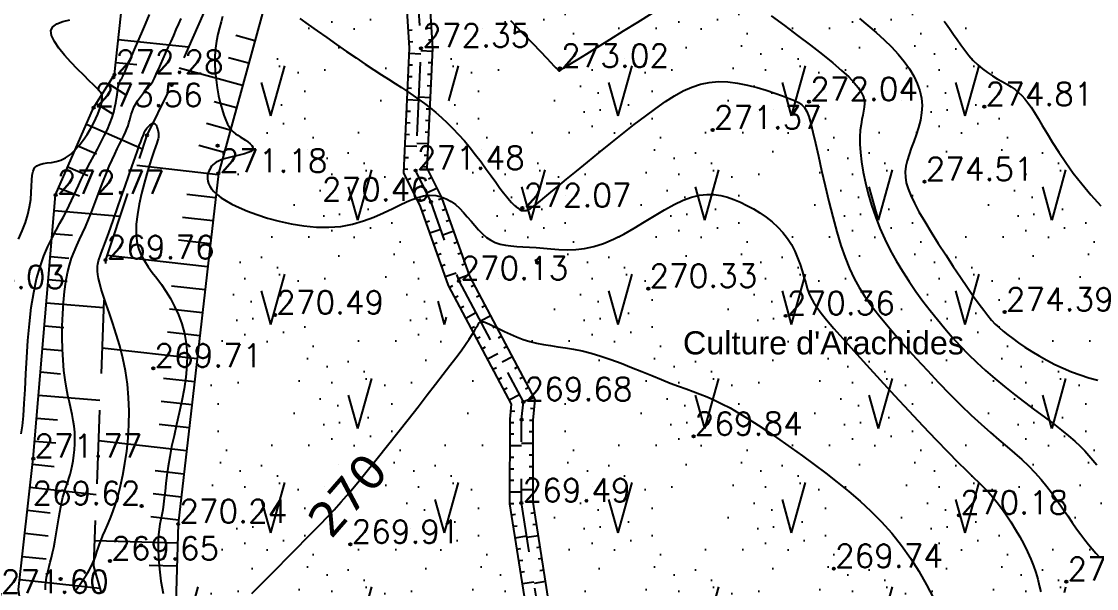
# Model space of a CAD drawing. Extents: x 524954 to 526204, y 9523489 to 9524010.
# Drawn here: x 525592.98 to 525639.43, y 9523613.11 to 9523637.59 of the extents above; entities that cross this region are included whole.
import ezdxf
from ezdxf.enums import TextEntityAlignment as Align

# ---------------------------------------------------------------- set-up
doc = ezdxf.new("R2010")
doc.units = 0
doc.header["$PDMODE"] = 33
doc.header["$PDSIZE"] = 0.1
doc.linetypes.add('CACHE2', pattern=[4.7625, 3.175, -1.5875])
for name, color, linetype in [('Bas_Talus', 40, 'CACHE2'), ('CN_01_00', 3, 'Continuous'), ('CN_02_00', 4, 'Continuous'), ('CN_05_00', 6, 'Continuous'), ('CN_10_00', 1, 'Continuous'), ('Cotation Courbes de niveau', 7, 'Continuous'), ('Haut_Talus', 30, 'Continuous'), ('Talus', 2, 'Continuous'), ('TopoAlt', 3, 'Continuous'), ('TOPOJIS', 7, 'Continuous'), ('Toponomie', 7, 'CACHE2'), ('Végétation_Plantation', 70, 'Continuous')]:
    doc.layers.add(name, color=color, linetype=linetype)
doc.styles.add('Simplex 1.0', font='Simplex.shx', dxfattribs={"width": 0.99, "height": 1})
doc.styles.get("Standard").update_dxf_attribs({"font": 'arial.ttf'})
doc.styles.add('Verdana 1.0', font='verdana.ttf', dxfattribs={"width": 0.99, "height": 1})
pattern_1 = [(74.475889, (0, 0), (-3.750000001, 13.500000005), [2.25, -11.761156275]), (74.475889, (3.75, 4.5), (-3.750000001, 13.500000005), [2.25, -11.761156275]), (74.475889, (7.5, 9), (-3.750000001, 13.500000005), [2.25, -11.761156275]), (105.524111, (0, 0), (-7.500000003, 4e-10), [1.5, -12.511156275]), (105.524111, (3.75, 4.5), (-7.500000003, 4e-10), [1.5, -12.511156275]), (105.524111, (7.5, 9), (-7.500000003, 4e-10), [1.5, -12.511156275]), (0, (0.453, 0.484), (3.75, 4.5), [0, -7.5]), (0, (1.468, 1.072), (3.75, 4.5), [0, -7.5]), (0, (1.1713, 1.8804), (3.75, 4.5), [0, -7.5]), (0, (2.327, 1.9907), (3.75, 4.5), [0, -7.5]), (0, (1.64, 3.7912), (3.75, 4.5), [0, -7.5]), (0, (0.3684, 2.1545), (3.75, 4.5), [0, -7.5]), (0, (0.281, 2.4684), (3.75, 4.5), [0, -7.5]), (0, (0.0314, 3.7912), (3.75, 4.5), [0, -7.5]), (0, (-0.7807, 0.2634), (3.75, 4.5), [0, -7.5]), (0, (-0.8588, 0.9984), (3.75, 4.5), [0, -7.5]), (0, (-1.468, 0.19), (3.75, 4.5), [0, -7.5]), (0, (-1.624, 1.2924), (3.75, 4.5), [0, -7.5]), (0, (-1.1242, 1.9905), (3.75, 4.5), [0, -7.5]), (0, (-1.3274, 2.6888), (3.75, 4.5), [0, -7.5]), (0, (-1.9207, 3.5707), (3.75, 4.5), [0, -7.5]), (0, (-0.406, 2.9085), (3.75, 4.5), [0, -7.5]), (0, (-2.53, 2.064), (3.75, 4.5), [0, -7.5]), (0, (-2.7485, 0.6675), (3.75, 4.5), [0, -7.5]), (0, (-1.1235, -0.4347), (3.75, 4.5), [0, -7.5]), (0, (-0.156, -0.7287), (3.75, 4.5), [0, -7.5]), (0, (-0.812, -1.537), (3.75, 4.5), [0, -7.5]), (0, (1.5774, -1.4635), (3.75, 4.5), [0, -7.5]), (0, (0.5466, -0.3245), (3.75, 4.5), [0, -7.5]), (0, (1.468, -0.104), (3.75, 4.5), [0, -7.5])]

# ---------------------------------------------------------------- blocks, each defined once
blk = doc.blocks.new('TCPOINT M')
at = {"color": 0}
blk.add_point((0, 0), dxfattribs=at)
at = {"layer": 'TopoAlt', "style": 'Simplex 1.0', "width": 0.99}
blk.add_attdef('ALT', (0.15, 0.15), '', height=1, dxfattribs=at)

msp = doc.modelspace()

# ---------------------------------------------------------------- hatches: boundary and pattern name
at = {"layer": 'Végétation_Plantation', "linetype": 'CACHE2', "ltscale": 0.5}
h = msp.add_hatch(dxfattribs=at)
h.set_pattern_fill('BROUSS', color=256, scale=1.5, style=0)
h.set_pattern_definition(pattern_1)
h.paths.add_polyline_path([(525636.508, 9523601.78), (525621.22, 9523601.247), (525618.109, 9523604.442), (525615.887, 9523615.536), (525615.626, 9523622.251), (525613.687, 9523626.185), (525611.435, 9523631.764), (525611.435, 9523637.385), (525611.122, 9523643.467), (525610.49, 9523652.093), (525620.789, 9523652.593), (525624.689, 9523647.401), (525628.189, 9523644.006), (525633.391, 9523640.304), (525636.388, 9523634.459), (525641.002, 9523626.13), (525644.153, 9523616.455), (525639.235, 9523614.496), (525637.62, 9523612.383), (525636.728, 9523605.652)])
h = msp.add_hatch(dxfattribs=at)
h.set_pattern_fill('BROUSS', color=256, scale=1.5, style=0)
h.set_pattern_definition(pattern_1)
edge = h.paths.add_edge_path()
edge.add_line((525603.708, 9523651.917), (525604.316, 9523643.682))
edge.add_line((525604.316, 9523643.682), (525604.258, 9523638.43))
edge.add_line((525604.258, 9523638.43), (525602.189, 9523630.893))
edge.add_line((525602.189, 9523630.893), (525600.46, 9523615.84))
edge.add_line((525600.46, 9523615.84), (525600.246, 9523608.403))
edge.add_line((525600.246, 9523608.403), (525608.91, 9523600.84))
edge.add_line((525608.91, 9523600.84), (525613.364, 9523595.903))
edge.add_line((525613.364, 9523595.903), (525618.862, 9523592.168))
edge.add_line((525618.862, 9523592.168), (525621.565, 9523591.927))
edge.add_line((525621.565, 9523591.927), (525622.564, 9523594.28))
edge.add_line((525622.564, 9523594.28), (525620.711, 9523597.954))
edge.add_line((525620.711, 9523597.954), (525616.544, 9523601.433))
edge.add_line((525616.544, 9523601.433), (525615.815, 9523602.539))
edge.add_line((525615.815, 9523602.539), (525614.269, 9523607.932))
edge.add_line((525614.269, 9523607.932), (525614.127, 9523611.871))
edge.add_line((525614.127, 9523611.871), (525613.362, 9523616.707))
edge.add_line((525613.362, 9523616.707), (525613.37, 9523620.459))
edge.add_line((525613.37, 9523620.459), (525613.416, 9523620.919))
edge.add_line((525613.416, 9523620.919), (525610.77, 9523625.896))
edge.add_line((525610.77, 9523625.896), (525609.551, 9523629.318))
edge.add_line((525609.551, 9523629.318), (525608.776, 9523630.898))
edge.add_line((525608.776, 9523630.898), (525609.025, 9523636.424))
edge.add_line((525609.025, 9523636.424), (525608.54, 9523644.276))
edge.add_line((525608.54, 9523644.276), (525607.714, 9523651.451))
edge.add_line((525607.714, 9523651.451), (525603.758, 9523651.916))

# ---------------------------------------------------------------- linework, layer by layer
at = {"layer": 'Bas_Talus', "flags": 128}
for points in [[(525599.357, 9523657.854), (525600.356, 9523650.755), (525601.3, 9523645.196), (525601.052, 9523643.968), (525601.014, 9523638.343), (525599.463, 9523634.839), (525598.397, 9523632.673), (525596.606, 9523627.292), (525596.086, 9523614.07), (525598.152, 9523606.809), (525601.835, 9523601.931), (525610.196, 9523596.063), (525612.906, 9523592.721), (525619.121, 9523587.29), (525620.98, 9523587.278), (525626.263, 9523584.629)], [(525626.263, 9523584.629), (525624.147, 9523590.232), (525623.755, 9523594.62), (525621.685, 9523598.727), (525617.462, 9523602.252), (525616.934, 9523603.053), (525615.48, 9523608.124), (525615.341, 9523611.988), (525614.579, 9523616.801), (525614.587, 9523620.397), (525614.664, 9523621.165), (525611.887, 9523626.388), (525610.674, 9523629.791), (525610.006, 9523631.154), (525610.243, 9523636.435), (525609.753, 9523644.383), (525608.922, 9523651.591)]]:
    msp.add_lwpolyline(points, dxfattribs=at)
at = {"layer": 'CN_01_00', "flags": 128}
for points, elevation in [([(525592.847, 9523628.183), (525593.007, 9523628.548), (525593.146, 9523628.903), (525593.254, 9523629.248), (525593.328, 9523629.583), (525593.372, 9523629.903), (525593.396, 9523630.204), (525593.409, 9523630.481), (525593.421, 9523630.731), (525593.441, 9523630.947), (525593.477, 9523631.127), (525593.54, 9523631.264), (525593.636, 9523631.358), (525593.762, 9523631.417), (525593.914, 9523631.454), (525594.087, 9523631.479), (525594.275, 9523631.505), (525594.474, 9523631.544), (525594.679, 9523631.606), (525594.884, 9523631.705), (525595.086, 9523631.847), (525595.282, 9523632.028), (525595.469, 9523632.238), (525595.644, 9523632.468), (525595.807, 9523632.707), (525595.953, 9523632.948), (525596.081, 9523633.18), (525596.188, 9523633.395), (525596.273, 9523633.584), (525596.338, 9523633.748), (525596.386, 9523633.889), (525596.419, 9523634.009), (525596.44, 9523634.11), (525596.453, 9523634.194), (525596.46, 9523634.263), (525596.464, 9523634.319), (525596.466, 9523634.365), (525596.461, 9523634.408), (525596.442, 9523634.455), (525596.403, 9523634.515), (525596.336, 9523634.595), (525596.236, 9523634.703), (525596.094, 9523634.846), (525595.905, 9523635.032), (525595.667, 9523635.265), (525595.394, 9523635.536), (525595.11, 9523635.831), (525594.835, 9523636.137), (525594.59, 9523636.44), (525594.397, 9523636.727), (525594.276, 9523636.985), (525594.248, 9523637.201), (525594.328, 9523637.364), (525594.505, 9523637.487), (525594.758, 9523637.582), (525595.069, 9523637.665)], 273), ([(525594.01, 9523613.056), (525594.013, 9523613.15), (525594.016, 9523613.248), (525594.024, 9523613.353), (525594.038, 9523613.468), (525594.062, 9523613.595), (525594.093, 9523613.736), (525594.131, 9523613.89), (525594.174, 9523614.058), (525594.221, 9523614.241), (525594.269, 9523614.439), (525594.318, 9523614.651), (525594.366, 9523614.88), (525594.412, 9523615.123), (525594.456, 9523615.377), (525594.498, 9523615.637), (525594.54, 9523615.899), (525594.583, 9523616.156), (525594.626, 9523616.405), (525594.67, 9523616.639), (525594.716, 9523616.855), (525594.765, 9523617.049), (525594.816, 9523617.224), (525594.869, 9523617.387), (525594.922, 9523617.543), (525594.974, 9523617.697), (525595.026, 9523617.855), (525595.076, 9523618.022), (525595.123, 9523618.204), (525595.167, 9523618.405), (525595.206, 9523618.624), (525595.239, 9523618.857), (525595.264, 9523619.1), (525595.279, 9523619.35), (525595.283, 9523619.605), (525595.275, 9523619.861), (525595.252, 9523620.114), (525595.215, 9523620.364), (525595.166, 9523620.614), (525595.108, 9523620.872), (525595.044, 9523621.145), (525594.979, 9523621.439), (525594.916, 9523621.761), (525594.859, 9523622.118), (525594.81, 9523622.517), (525594.773, 9523622.96), (525594.749, 9523623.439), (525594.738, 9523623.941), (525594.74, 9523624.454), (525594.755, 9523624.964), (525594.785, 9523625.459), (525594.828, 9523625.926), (525594.886, 9523626.354), (525594.958, 9523626.732), (525595.043, 9523627.067), (525595.139, 9523627.369), (525595.246, 9523627.648), (525595.36, 9523627.913), (525595.481, 9523628.174), (525595.606, 9523628.442), (525595.735, 9523628.726), (525595.866, 9523629.033), (525595.998, 9523629.359), (525596.13, 9523629.698), (525596.261, 9523630.042), (525596.392, 9523630.385), (525596.521, 9523630.721), (525596.647, 9523631.043), (525596.771, 9523631.343), (525596.89, 9523631.617), (525597.005, 9523631.866), (525597.114, 9523632.091), (525597.216, 9523632.296), (525597.309, 9523632.482), (525597.393, 9523632.652), (525597.467, 9523632.808), (525597.528, 9523632.953), (525597.578, 9523633.088), (525597.618, 9523633.216), (525597.653, 9523633.339), (525597.684, 9523633.456), (525597.716, 9523633.572), (525597.753, 9523633.686), (525597.796, 9523633.801), (525597.85, 9523633.918), (525597.917, 9523634.038), (525597.995, 9523634.159), (525598.079, 9523634.28), (525598.167, 9523634.396), (525598.254, 9523634.507), (525598.338, 9523634.609), (525598.415, 9523634.7), (525598.481, 9523634.777), (525598.534, 9523634.839), (525598.576, 9523634.893), (525598.612, 9523634.943), (525598.644, 9523634.996), (525598.679, 9523635.06), (525598.718, 9523635.141), (525598.766, 9523635.246), (525598.827, 9523635.38), (525598.903, 9523635.548), (525598.994, 9523635.747), (525599.095, 9523635.971), (525599.204, 9523636.213), (525599.319, 9523636.467), (525599.436, 9523636.727), (525599.552, 9523636.987), (525599.666, 9523637.242), (525599.773, 9523637.485), (525599.874, 9523637.714)], 271), ([(525601.665, 9523637.809), (525601.599, 9523637.567), (525601.53, 9523637.309), (525601.463, 9523637.034), (525601.404, 9523636.743), (525601.358, 9523636.435), (525601.331, 9523636.109), (525601.328, 9523635.768), (525601.345, 9523635.417), (525601.381, 9523635.064), (525601.432, 9523634.717), (525601.495, 9523634.383), (525601.566, 9523634.07), (525601.642, 9523633.786), (525601.721, 9523633.538), (525601.8, 9523633.331), (525601.879, 9523633.161), (525601.959, 9523633.024), (525602.042, 9523632.913), (525602.128, 9523632.821), (525602.22, 9523632.743), (525602.318, 9523632.673), (525602.424, 9523632.606), (525602.537, 9523632.535), (525602.651, 9523632.462), (525602.76, 9523632.387), (525602.855, 9523632.312), (525602.93, 9523632.239), (525602.977, 9523632.167), (525602.989, 9523632.099), (525602.959, 9523632.036), (525602.881, 9523631.979), (525602.764, 9523631.926), (525602.615, 9523631.878), (525602.445, 9523631.832), (525602.263, 9523631.788), (525602.078, 9523631.746), (525601.9, 9523631.702), (525601.738, 9523631.658), (525601.6, 9523631.611), (525601.484, 9523631.562), (525601.389, 9523631.511), (525601.31, 9523631.456), (525601.245, 9523631.398), (525601.191, 9523631.337), (525601.146, 9523631.272), (525601.107, 9523631.203), (525601.071, 9523631.131), (525601.041, 9523631.054), (525601.018, 9523630.973), (525601.006, 9523630.886), (525601.006, 9523630.795), (525601.022, 9523630.697), (525601.056, 9523630.594), (525601.11, 9523630.484), (525601.187, 9523630.367), (525601.292, 9523630.244), (525601.428, 9523630.115), (525601.601, 9523629.981), (525601.813, 9523629.843), (525602.07, 9523629.7), (525602.376, 9523629.553), (525602.735, 9523629.402), (525603.15, 9523629.25), (525603.611, 9523629.103), (525604.109, 9523628.968), (525604.633, 9523628.853), (525605.173, 9523628.765), (525605.717, 9523628.712), (525606.257, 9523628.702), (525606.781, 9523628.742), (525607.28, 9523628.836), (525607.753, 9523628.974), (525608.201, 9523629.143), (525608.623, 9523629.33), (525609.019, 9523629.52), (525609.39, 9523629.701), (525609.736, 9523629.859), (525610.057, 9523629.981), (525610.353, 9523630.055), (525610.627, 9523630.084), (525610.88, 9523630.071), (525611.115, 9523630.02), (525611.332, 9523629.936), (525611.535, 9523629.822), (525611.725, 9523629.683), (525611.905, 9523629.523), (525612.075, 9523629.346), (525612.24, 9523629.158), (525612.401, 9523628.965), (525612.562, 9523628.773), (525612.724, 9523628.589), (525612.892, 9523628.418), (525613.067, 9523628.267), (525613.252, 9523628.141), (525613.45, 9523628.046), (525613.661, 9523627.977), (525613.885, 9523627.929), (525614.123, 9523627.898), (525614.375, 9523627.877), (525614.642, 9523627.862), (525614.923, 9523627.846), (525615.219, 9523627.825), (525615.529, 9523627.796), (525615.855, 9523627.765), (525616.196, 9523627.74), (525616.552, 9523627.729), (525616.923, 9523627.741), (525617.31, 9523627.785), (525617.712, 9523627.868), (525618.129, 9523627.999), (525618.56, 9523628.183), (525619.001, 9523628.409), (525619.448, 9523628.664), (525619.893, 9523628.933), (525620.333, 9523629.202), (525620.761, 9523629.458), (525621.173, 9523629.685), (525621.563, 9523629.871), (525621.927, 9523630.005), (525622.268, 9523630.087), (525622.589, 9523630.123), (525622.895, 9523630.119), (525623.189, 9523630.078), (525623.476, 9523630.005), (525623.758, 9523629.907), (525624.04, 9523629.787), (525624.324, 9523629.649), (525624.608, 9523629.495), (525624.887, 9523629.325), (525625.158, 9523629.138), (525625.417, 9523628.934), (525625.659, 9523628.714), (525625.88, 9523628.477), (525626.076, 9523628.223), (525626.246, 9523627.954), (525626.39, 9523627.674), (525626.512, 9523627.387), (525626.617, 9523627.101), (525626.708, 9523626.82), (525626.788, 9523626.551), (525626.861, 9523626.297), (525626.932, 9523626.066), (525627.004, 9523625.859), (525627.088, 9523625.664), (525627.195, 9523625.466), (525627.336, 9523625.249), (525627.523, 9523624.999), (525627.766, 9523624.701), (525628.078, 9523624.338), (525628.469, 9523623.896), (525628.945, 9523623.365), (525629.49, 9523622.764), (525630.082, 9523622.116), (525630.701, 9523621.445), (525631.324, 9523620.774), (525631.929, 9523620.128), (525632.497, 9523619.529), (525633.004, 9523619.003), (525633.435, 9523618.567), (525633.796, 9523618.209), (525634.099, 9523617.915), (525634.355, 9523617.668), (525634.575, 9523617.452), (525634.771, 9523617.25), (525634.954, 9523617.046), (525635.137, 9523616.824), (525635.328, 9523616.571), (525635.525, 9523616.29), (525635.724, 9523615.987), (525635.92, 9523615.669), (525636.109, 9523615.343), (525636.287, 9523615.014), (525636.449, 9523614.69), (525636.59, 9523614.376), (525636.709, 9523614.078), (525636.807, 9523613.792), (525636.888, 9523613.514), (525636.956, 9523613.238), (525637.015, 9523612.961)], 271), ([(525614.107, 9523637.636), (525614.616, 9523637.104), (525615.052, 9523636.648), (525615.398, 9523636.287), (525615.661, 9523636.013), (525615.853, 9523635.813), (525615.985, 9523635.676), (525616.069, 9523635.589), (525616.117, 9523635.54), (525616.141, 9523635.515), (525616.153, 9523635.504), (525616.161, 9523635.494), (525616.169, 9523635.485), (525616.177, 9523635.477), (525616.185, 9523635.47), (525616.193, 9523635.465), (525616.201, 9523635.461), (525616.21, 9523635.459), (525616.219, 9523635.459), (525616.232, 9523635.463), (525616.258, 9523635.477), (525616.31, 9523635.509), (525616.401, 9523635.566), (525616.543, 9523635.655), (525616.748, 9523635.783), (525617.029, 9523635.96), (525617.399, 9523636.191), (525617.863, 9523636.48), (525618.403, 9523636.816), (525618.992, 9523637.183), (525619.607, 9523637.564), (525620.221, 9523637.945)], 273), ([(525625.374, 9523637.828), (525625.94, 9523637.412), (525626.511, 9523636.987), (525627.065, 9523636.566), (525627.581, 9523636.164), (525628.037, 9523635.796), (525628.415, 9523635.473), (525628.719, 9523635.192), (525628.956, 9523634.946), (525629.133, 9523634.731), (525629.258, 9523634.539), (525629.338, 9523634.364), (525629.382, 9523634.202), (525629.396, 9523634.045), (525629.388, 9523633.887), (525629.363, 9523633.723), (525629.329, 9523633.547), (525629.29, 9523633.354), (525629.252, 9523633.137), (525629.221, 9523632.892), (525629.203, 9523632.611), (525629.203, 9523632.291), (525629.227, 9523631.926), (525629.275, 9523631.522), (525629.347, 9523631.086), (525629.443, 9523630.625), (525629.563, 9523630.146), (525629.707, 9523629.656), (525629.875, 9523629.162), (525630.066, 9523628.671), (525630.281, 9523628.189), (525630.517, 9523627.717), (525630.772, 9523627.255), (525631.042, 9523626.804), (525631.326, 9523626.364), (525631.622, 9523625.935), (525631.926, 9523625.517), (525632.236, 9523625.11), (525632.55, 9523624.715), (525632.87, 9523624.33), (525633.198, 9523623.954), (525633.536, 9523623.586), (525633.887, 9523623.224), (525634.252, 9523622.869), (525634.633, 9523622.517), (525635.034, 9523622.169), (525635.453, 9523621.824), (525635.885, 9523621.483), (525636.319, 9523621.15), (525636.748, 9523620.827), (525637.162, 9523620.518), (525637.552, 9523620.224), (525637.909, 9523619.949), (525638.224, 9523619.695), (525638.492, 9523619.464), (525638.72, 9523619.251), (525638.917, 9523619.048), (525639.096, 9523618.85), (525639.265, 9523618.65), (525639.437, 9523618.441)], 273)]:
    msp.add_lwpolyline(points, dxfattribs=dict(at, elevation=elevation))
at = {"layer": 'CN_02_00', "flags": 128}
for points, elevation in [([(525592.963, 9523619.782), (525593.013, 9523620.125), (525593.058, 9523620.558), (525593.096, 9523621.088), (525593.13, 9523621.7), (525593.165, 9523622.372), (525593.205, 9523623.083), (525593.254, 9523623.811), (525593.317, 9523624.535), (525593.399, 9523625.233), (525593.502, 9523625.884), (525593.631, 9523626.471), (525593.78, 9523626.995), (525593.945, 9523627.463), (525594.118, 9523627.879), (525594.294, 9523628.251), (525594.468, 9523628.583), (525594.633, 9523628.882), (525594.784, 9523629.153), (525594.915, 9523629.403), (525595.031, 9523629.636), (525595.136, 9523629.858), (525595.235, 9523630.074), (525595.332, 9523630.288), (525595.432, 9523630.505), (525595.54, 9523630.732), (525595.66, 9523630.972), (525595.796, 9523631.23), (525595.943, 9523631.502), (525596.098, 9523631.784), (525596.255, 9523632.072), (525596.408, 9523632.36), (525596.553, 9523632.646), (525596.685, 9523632.923), (525596.798, 9523633.188), (525596.889, 9523633.437), (525596.96, 9523633.668), (525597.014, 9523633.883), (525597.053, 9523634.079), (525597.083, 9523634.256), (525597.104, 9523634.415), (525597.121, 9523634.554), (525597.138, 9523634.674), (525597.156, 9523634.774), (525597.175, 9523634.856), (525597.195, 9523634.923), (525597.216, 9523634.976), (525597.237, 9523635.018), (525597.257, 9523635.052), (525597.275, 9523635.079), (525597.291, 9523635.102), (525597.305, 9523635.122), (525597.317, 9523635.142), (525597.328, 9523635.161), (525597.339, 9523635.182), (525597.349, 9523635.205), (525597.361, 9523635.232), (525597.374, 9523635.262), (525597.39, 9523635.299), (525597.409, 9523635.342), (525597.434, 9523635.399), (525597.468, 9523635.475), (525597.513, 9523635.577), (525597.572, 9523635.712), (525597.647, 9523635.886), (525597.742, 9523636.106), (525597.86, 9523636.378), (525598, 9523636.705), (525598.16, 9523637.076), (525598.333, 9523637.475), (525598.512, 9523637.886)], 272), ([(525605.003, 9523637.71), (525605.359, 9523637.458), (525605.75, 9523637.182), (525606.164, 9523636.891), (525606.592, 9523636.594), (525607.019, 9523636.298), (525607.436, 9523636.014), (525607.831, 9523635.748), (525608.195, 9523635.507), (525608.529, 9523635.29), (525608.837, 9523635.092), (525609.125, 9523634.907), (525609.396, 9523634.733), (525609.654, 9523634.563), (525609.904, 9523634.395), (525610.149, 9523634.222), (525610.394, 9523634.042), (525610.639, 9523633.853), (525610.885, 9523633.652), (525611.13, 9523633.439), (525611.375, 9523633.212), (525611.621, 9523632.97), (525611.866, 9523632.711), (525612.112, 9523632.434), (525612.357, 9523632.139), (525612.598, 9523631.833), (525612.834, 9523631.523), (525613.06, 9523631.216), (525613.274, 9523630.922), (525613.472, 9523630.646), (525613.652, 9523630.398), (525613.81, 9523630.185), (525613.945, 9523630.012), (525614.056, 9523629.877), (525614.149, 9523629.773), (525614.223, 9523629.697), (525614.284, 9523629.643), (525614.331, 9523629.605), (525614.369, 9523629.579), (525614.4, 9523629.558), (525614.426, 9523629.54), (525614.448, 9523629.522), (525614.466, 9523629.506), (525614.482, 9523629.491), (525614.496, 9523629.477), (525614.509, 9523629.465), (525614.521, 9523629.455), (525614.533, 9523629.447), (525614.546, 9523629.44), (525614.56, 9523629.436), (525614.574, 9523629.433), (525614.59, 9523629.431), (525614.606, 9523629.429), (525614.624, 9523629.428), (525614.642, 9523629.427), (525614.661, 9523629.426), (525614.682, 9523629.424), (525614.704, 9523629.423), (525614.729, 9523629.423), (525614.756, 9523629.425), (525614.787, 9523629.432), (525614.823, 9523629.443), (525614.864, 9523629.459), (525614.91, 9523629.483), (525614.964, 9523629.516), (525615.032, 9523629.562), (525615.122, 9523629.629), (525615.241, 9523629.721), (525615.396, 9523629.845), (525615.595, 9523630.007), (525615.847, 9523630.213), (525616.157, 9523630.469), (525616.531, 9523630.777), (525616.959, 9523631.129), (525617.428, 9523631.514), (525617.924, 9523631.918), (525618.436, 9523632.332), (525618.95, 9523632.742), (525619.454, 9523633.137), (525619.934, 9523633.506), (525620.38, 9523633.837), (525620.797, 9523634.13), (525621.193, 9523634.381), (525621.573, 9523634.591), (525621.945, 9523634.758), (525622.317, 9523634.881), (525622.696, 9523634.959), (525623.089, 9523634.99), (525623.5, 9523634.977), (525623.922, 9523634.924), (525624.346, 9523634.841), (525624.761, 9523634.737), (525625.158, 9523634.618), (525625.528, 9523634.495), (525625.86, 9523634.375), (525626.144, 9523634.267), (525626.374, 9523634.176), (525626.556, 9523634.089), (525626.7, 9523633.991), (525626.815, 9523633.868), (525626.911, 9523633.703), (525626.996, 9523633.481), (525627.081, 9523633.188), (525627.174, 9523632.806), (525627.284, 9523632.328), (525627.409, 9523631.769), (525627.549, 9523631.15), (525627.701, 9523630.493), (525627.863, 9523629.82), (525628.032, 9523629.152), (525628.207, 9523628.512), (525628.385, 9523627.921), (525628.566, 9523627.394), (525628.754, 9523626.923), (525628.955, 9523626.495), (525629.175, 9523626.096), (525629.419, 9523625.711), (525629.692, 9523625.326), (525630.002, 9523624.928), (525630.352, 9523624.503), (525630.747, 9523624.04), (525631.18, 9523623.547), (525631.64, 9523623.035), (525632.118, 9523622.515), (525632.605, 9523621.999), (525633.09, 9523621.498), (525633.565, 9523621.023), (525634.019, 9523620.586), (525634.444, 9523620.195), (525634.842, 9523619.844), (525635.214, 9523619.525), (525635.562, 9523619.23), (525635.889, 9523618.951), (525636.197, 9523618.678), (525636.489, 9523618.404), (525636.766, 9523618.12), (525637.031, 9523617.819), (525637.284, 9523617.507), (525637.525, 9523617.187), (525637.756, 9523616.866), (525637.975, 9523616.548), (525638.184, 9523616.241), (525638.382, 9523615.949), (525638.57, 9523615.677), (525638.749, 9523615.431), (525638.92, 9523615.207), (525639.084, 9523615.002), (525639.245, 9523614.812), (525639.403, 9523614.633), (525639.56, 9523614.461)], 272), ([(525629.187, 9523637.723), (525629.55, 9523637.419), (525629.907, 9523637.11), (525630.251, 9523636.8), (525630.572, 9523636.487), (525630.863, 9523636.174), (525631.121, 9523635.86), (525631.345, 9523635.546), (525631.533, 9523635.23), (525631.683, 9523634.914), (525631.793, 9523634.598), (525631.862, 9523634.28), (525631.888, 9523633.961), (525631.871, 9523633.642), (525631.818, 9523633.324), (525631.738, 9523633.009), (525631.64, 9523632.701), (525631.533, 9523632.402), (525631.426, 9523632.113), (525631.328, 9523631.838), (525631.247, 9523631.578), (525631.191, 9523631.335), (525631.165, 9523631.101), (525631.17, 9523630.867), (525631.209, 9523630.623), (525631.285, 9523630.362), (525631.4, 9523630.072), (525631.556, 9523629.747), (525631.757, 9523629.375), (525632.003, 9523628.953), (525632.284, 9523628.491), (525632.59, 9523628.004), (525632.911, 9523627.507), (525633.235, 9523627.015), (525633.551, 9523626.543), (525633.85, 9523626.105), (525634.119, 9523625.717), (525634.352, 9523625.39), (525634.553, 9523625.117), (525634.732, 9523624.889), (525634.897, 9523624.695), (525635.056, 9523624.526), (525635.219, 9523624.372), (525635.394, 9523624.222), (525635.59, 9523624.066), (525635.813, 9523623.898), (525636.063, 9523623.718), (525636.337, 9523623.53), (525636.633, 9523623.338), (525636.947, 9523623.147), (525637.279, 9523622.96), (525637.625, 9523622.781), (525637.982, 9523622.614), (525638.348, 9523622.462), (525638.722, 9523622.327), (525639.103, 9523622.208), (525639.488, 9523622.107)], 274)]:
    msp.add_lwpolyline(points, dxfattribs=dict(at, elevation=elevation))
at = {"layer": 'CN_05_00', "elevation": 275, "flags": 128}
msp.add_lwpolyline([(525632.839, 9523637.595), (525632.97, 9523637.429), (525633.106, 9523637.24), (525633.251, 9523637.031), (525633.403, 9523636.81), (525633.564, 9523636.58), (525633.733, 9523636.35), (525633.911, 9523636.125), (525634.098, 9523635.91), (525634.294, 9523635.713), (525634.5, 9523635.537), (525634.713, 9523635.38), (525634.927, 9523635.24), (525635.141, 9523635.111), (525635.349, 9523634.992), (525635.549, 9523634.877), (525635.737, 9523634.764), (525635.909, 9523634.649), (525636.062, 9523634.528), (525636.202, 9523634.396), (525636.334, 9523634.248), (525636.464, 9523634.079), (525636.598, 9523633.884), (525636.742, 9523633.659), (525636.902, 9523633.397), (525637.084, 9523633.095), (525637.292, 9523632.748), (525637.53, 9523632.363), (525637.797, 9523631.946), (525638.096, 9523631.504), (525638.426, 9523631.044), (525638.79, 9523630.574), (525639.188, 9523630.1), (525639.621, 9523629.63)], dxfattribs=at)
at = {"layer": 'CN_10_00', "elevation": 270, "flags": 128}
for points in [[(525595.324, 9523613.041), (525595.48, 9523613.255), (525595.629, 9523613.468), (525595.766, 9523613.675), (525595.885, 9523613.87), (525595.982, 9523614.05), (525596.061, 9523614.218), (525596.126, 9523614.378), (525596.183, 9523614.533), (525596.235, 9523614.688), (525596.287, 9523614.847), (525596.345, 9523615.014), (525596.414, 9523615.194), (525596.496, 9523615.389), (525596.59, 9523615.605), (525596.694, 9523615.845), (525596.805, 9523616.112), (525596.919, 9523616.411), (525597.034, 9523616.746), (525597.147, 9523617.121), (525597.256, 9523617.538), (525597.357, 9523618.001), (525597.447, 9523618.503), (525597.522, 9523619.038), (525597.579, 9523619.597), (525597.614, 9523620.173), (525597.624, 9523620.759), (525597.605, 9523621.347), (525597.553, 9523621.929), (525597.468, 9523622.499), (525597.354, 9523623.051), (525597.22, 9523623.58), (525597.073, 9523624.083), (525596.922, 9523624.553), (525596.773, 9523624.987), (525596.636, 9523625.38), (525596.518, 9523625.726), (525596.425, 9523626.024), (525596.356, 9523626.276), (525596.308, 9523626.487), (525596.277, 9523626.662), (525596.261, 9523626.807), (525596.257, 9523626.927), (525596.262, 9523627.026), (525596.273, 9523627.11), (525596.287, 9523627.185), (525596.307, 9523627.26), (525596.335, 9523627.345), (525596.374, 9523627.452), (525596.425, 9523627.59), (525596.493, 9523627.77), (525596.58, 9523628.003), (525596.687, 9523628.298), (525596.817, 9523628.663), (525596.964, 9523629.082), (525597.123, 9523629.537), (525597.288, 9523630.01), (525597.452, 9523630.483), (525597.61, 9523630.937), (525597.755, 9523631.353), (525597.882, 9523631.714), (525597.985, 9523632.004), (525598.067, 9523632.229), (525598.13, 9523632.398), (525598.177, 9523632.519), (525598.21, 9523632.603), (525598.233, 9523632.658), (525598.248, 9523632.693), (525598.259, 9523632.718), (525598.267, 9523632.74), (525598.274, 9523632.761), (525598.281, 9523632.783), (525598.29, 9523632.806), (525598.302, 9523632.832), (525598.317, 9523632.861), (525598.338, 9523632.895), (525598.364, 9523632.934), (525598.397, 9523632.978), (525598.436, 9523633.026), (525598.48, 9523633.074), (525598.526, 9523633.117), (525598.574, 9523633.153), (525598.622, 9523633.178), (525598.669, 9523633.188), (525598.713, 9523633.181), (525598.752, 9523633.154), (525598.788, 9523633.11), (525598.818, 9523633.052), (525598.845, 9523632.985), (525598.866, 9523632.913), (525598.883, 9523632.839), (525598.894, 9523632.768), (525598.901, 9523632.703), (525598.902, 9523632.647), (525598.897, 9523632.591), (525598.882, 9523632.525), (525598.857, 9523632.441), (525598.82, 9523632.328), (525598.768, 9523632.176), (525598.7, 9523631.975), (525598.614, 9523631.716), (525598.511, 9523631.392), (525598.395, 9523631.015), (525598.277, 9523630.599), (525598.163, 9523630.158), (525598.063, 9523629.707), (525597.985, 9523629.261), (525597.937, 9523628.834), (525597.927, 9523628.441), (525597.961, 9523628.093), (525598.036, 9523627.784), (525598.145, 9523627.505), (525598.285, 9523627.247), (525598.447, 9523627), (525598.628, 9523626.756), (525598.82, 9523626.505), (525599.019, 9523626.238), (525599.217, 9523625.946), (525599.411, 9523625.63), (525599.593, 9523625.289), (525599.758, 9523624.924), (525599.9, 9523624.534), (525600.013, 9523624.119), (525600.091, 9523623.681), (525600.129, 9523623.22), (525600.122, 9523622.736), (525600.077, 9523622.235), (525600.002, 9523621.724), (525599.905, 9523621.209), (525599.795, 9523620.696), (525599.679, 9523620.192), (525599.566, 9523619.703), (525599.464, 9523619.235), (525599.38, 9523618.794), (525599.313, 9523618.382), (525599.258, 9523617.997), (525599.214, 9523617.641), (525599.177, 9523617.313), (525599.144, 9523617.013), (525599.112, 9523616.741), (525599.077, 9523616.498), (525599.039, 9523616.281), (525598.999, 9523616.079), (525598.96, 9523615.879), (525598.925, 9523615.666), (525598.899, 9523615.426), (525598.883, 9523615.147), (525598.882, 9523614.815), (525598.898, 9523614.416), (525598.936, 9523613.944), (525599.001, 9523613.426), (525599.101, 9523612.894)], [(525602.932, 9523612.895), (525603.483, 9523613.435), (525604.004, 9523613.967), (525604.479, 9523614.458), (525604.895, 9523614.883), (525605.26, 9523615.251), (525605.589, 9523615.579), (525605.893, 9523615.885), (525606.186, 9523616.186), (525606.481, 9523616.5), (525606.792, 9523616.843), (525607.132, 9523617.233), (525607.509, 9523617.682), (525607.919, 9523618.182), (525608.351, 9523618.718), (525608.796, 9523619.277), (525609.244, 9523619.845), (525609.685, 9523620.408), (525610.109, 9523620.952), (525610.507, 9523621.464), (525610.871, 9523621.931), (525611.198, 9523622.354), (525611.491, 9523622.734), (525611.75, 9523623.073), (525611.975, 9523623.374), (525612.167, 9523623.639), (525612.327, 9523623.869), (525612.455, 9523624.067), (525612.553, 9523624.235), (525612.628, 9523624.372), (525612.689, 9523624.479), (525612.744, 9523624.557), (525612.802, 9523624.605), (525612.871, 9523624.624), (525612.958, 9523624.613), (525613.074, 9523624.575), (525613.223, 9523624.508), (525613.405, 9523624.419), (525613.614, 9523624.315), (525613.848, 9523624.2), (525614.1, 9523624.082), (525614.369, 9523623.966), (525614.649, 9523623.86), (525614.936, 9523623.768), (525615.227, 9523623.697), (525615.525, 9523623.64), (525615.831, 9523623.592), (525616.149, 9523623.546), (525616.481, 9523623.497), (525616.831, 9523623.438), (525617.2, 9523623.363), (525617.593, 9523623.265), (525618.009, 9523623.14), (525618.443, 9523622.993), (525618.888, 9523622.829), (525619.336, 9523622.654), (525619.78, 9523622.476), (525620.212, 9523622.3), (525620.625, 9523622.132), (525621.011, 9523621.979), (525621.365, 9523621.845), (525621.694, 9523621.724), (525622.005, 9523621.611), (525622.307, 9523621.497), (525622.608, 9523621.376), (525622.917, 9523621.241), (525623.242, 9523621.084), (525623.592, 9523620.9), (525623.972, 9523620.682), (525624.381, 9523620.432), (525624.815, 9523620.154), (525625.27, 9523619.851), (525625.743, 9523619.527), (525626.229, 9523619.185), (525626.724, 9523618.829), (525627.224, 9523618.462), (525627.727, 9523618.086), (525628.227, 9523617.699), (525628.723, 9523617.298), (525629.209, 9523616.88), (525629.683, 9523616.442), (525630.141, 9523615.979), (525630.58, 9523615.49), (525630.996, 9523614.97), (525631.386, 9523614.42), (525631.749, 9523613.848), (525632.083, 9523613.267), (525632.388, 9523612.689)]]:
    msp.add_lwpolyline(points, dxfattribs=at)
at = {"layer": 'Haut_Talus', "flags": 128}
for points in [[(525601.024, 9523658.289), (525602.687, 9523654.633), (525603.599, 9523643.656), (525603.543, 9523638.531), (525601.483, 9523631.03), (525599.745, 9523615.892), (525599.52, 9523608.085), (525608.406, 9523600.328), (525612.89, 9523595.359), (525618.613, 9523591.471), (525621.501, 9523591.213)], [(525619.5, 9523585.574), (525612.277, 9523590.807), (525607.186, 9523595.808), (525599.957, 9523599.753), (525597.247, 9523603.032), (525593.096, 9523611.496), (525592.851, 9523613.063), (525593.481, 9523618.717), (525594.45, 9523630.102), (525596.089, 9523633.861), (525596.995, 9523635.297), (525597.827, 9523643.003), (525597.939, 9523651.265), (525597.377, 9523657.469)], [(525623.649, 9523590.188), (525623.266, 9523594.48), (525621.285, 9523598.409), (525617.085, 9523601.916), (525616.474, 9523602.842), (525614.983, 9523608.045), (525614.842, 9523611.94), (525614.079, 9523616.763), (525614.087, 9523620.422), (525614.151, 9523621.064), (525611.428, 9523626.186), (525610.213, 9523629.597), (525609.501, 9523631.049), (525609.743, 9523636.43), (525609.255, 9523644.339), (525608.426, 9523651.533)], [(525624.645, 9523590.277), (525624.245, 9523594.759), (525622.084, 9523599.044), (525617.839, 9523602.589), (525617.393, 9523603.265), (525615.978, 9523608.203), (525615.839, 9523612.036), (525615.079, 9523616.84), (525615.087, 9523620.371), (525615.176, 9523621.266), (525612.345, 9523626.59), (525611.136, 9523629.986), (525610.511, 9523631.259), (525610.744, 9523636.439), (525610.251, 9523644.427), (525609.419, 9523651.648)]]:
    msp.add_lwpolyline(points, dxfattribs=at)
at = {"layer": 'Talus'}
for p, q in [((525609.694, 9523637.216), (525609.86, 9523637.226)), ((525610.691, 9523637.293), (525610.525, 9523637.283)), ((525597.159, 9523636.816), (525600.193, 9523636.488)), ((525597.159, 9523636.816), (525600.193, 9523636.488)), ((525603.055, 9523636.753), (525602.239, 9523636.977)), ((525603.055, 9523636.753), (525602.239, 9523636.977)), ((525609.725, 9523636.716), (525609.891, 9523636.727)), ((525610.722, 9523636.794), (525610.556, 9523636.784)), ((525609.733, 9523636.217), (525610.232, 9523636.195)), ((525610.737, 9523636.295), (525610.238, 9523636.317)), ((525597.052, 9523635.821), (525597.957, 9523635.724)), ((525597.052, 9523635.821), (525597.957, 9523635.724)), ((525602.79, 9523635.789), (525601.926, 9523636.026)), ((525602.79, 9523635.789), (525601.926, 9523636.026)), ((525609.711, 9523635.718), (525609.877, 9523635.71)), ((525610.715, 9523635.796), (525610.549, 9523635.803)), ((525602.525, 9523634.825), (525599.789, 9523635.576)), ((525602.525, 9523634.825), (525599.789, 9523635.576)), ((525609.688, 9523635.218), (525609.855, 9523635.211)), ((525610.693, 9523635.296), (525610.526, 9523635.304)), ((525596.743, 9523634.897), (525597.442, 9523634.456)), ((525596.743, 9523634.897), (525597.442, 9523634.456)), ((525610.67, 9523634.797), (525610.504, 9523634.804)), ((525609.666, 9523634.719), (525609.832, 9523634.711)), ((525610.648, 9523634.297), (525610.148, 9523634.319)), ((525596.209, 9523634.052), (525596.938, 9523633.591)), ((525596.209, 9523634.052), (525596.938, 9523633.591)), ((525602.26, 9523633.86), (525601.297, 9523634.125)), ((525602.26, 9523633.86), (525601.297, 9523634.125)), ((525609.643, 9523634.219), (525610.143, 9523634.197)), ((525609.621, 9523633.72), (525609.787, 9523633.712)), ((525610.625, 9523633.798), (525610.459, 9523633.805)), ((525595.779, 9523633.151), (525598.205, 9523632.094)), ((525595.779, 9523633.151), (525598.205, 9523632.094)), ((525601.996, 9523632.896), (525600.971, 9523633.177)), ((525601.996, 9523632.896), (525600.971, 9523633.177)), ((525609.598, 9523633.22), (525609.765, 9523633.213)), ((525610.603, 9523633.298), (525610.436, 9523633.306)), ((525609.576, 9523632.721), (525609.742, 9523632.713)), ((525610.58, 9523632.799), (525610.414, 9523632.806)), ((525595.38, 9523632.234), (525596.216, 9523631.87)), ((525595.38, 9523632.234), (525596.216, 9523631.87)), ((525601.731, 9523631.932), (525600.645, 9523632.23)), ((525601.731, 9523631.932), (525600.645, 9523632.23)), ((525609.554, 9523632.221), (525610.053, 9523632.199)), ((525610.558, 9523632.299), (525610.059, 9523632.321)), ((525609.531, 9523631.722), (525609.698, 9523631.714)), ((525610.536, 9523631.8), (525610.369, 9523631.807)), ((525594.98, 9523631.318), (525595.844, 9523630.941)), ((525594.98, 9523631.318), (525595.844, 9523630.941)), ((525601.476, 9523630.966), (525597.963, 9523631.369)), ((525601.476, 9523630.966), (525597.963, 9523631.369)), ((525609.509, 9523631.222), (525609.675, 9523631.215)), ((525610.513, 9523631.3), (525610.347, 9523631.308)), ((525609.644, 9523630.756), (525609.794, 9523630.829)), ((525610.713, 9523630.847), (525610.564, 9523630.774)), ((525594.581, 9523630.401), (525595.487, 9523630.061)), ((525594.581, 9523630.401), (525595.487, 9523630.061)), ((525601.362, 9523629.972), (525600.121, 9523630.115)), ((525601.362, 9523629.972), (525600.121, 9523630.115)), ((525609.865, 9523630.307), (525610.314, 9523630.527)), ((525610.934, 9523630.398), (525610.485, 9523630.178)), ((525610.085, 9523629.858), (525610.234, 9523629.931)), ((525611.149, 9523629.947), (525610.992, 9523629.891)), ((525594.393, 9523629.431), (525597.237, 9523629.188)), ((525594.393, 9523629.431), (525597.237, 9523629.188)), ((525610.283, 9523629.4), (525610.44, 9523629.456)), ((525611.317, 9523629.476), (525611.16, 9523629.42)), ((525601.248, 9523628.979), (525599.938, 9523629.129)), ((525601.248, 9523628.979), (525599.938, 9523629.129)), ((525610.451, 9523628.929), (525610.608, 9523628.985)), ((525611.485, 9523629.005), (525611.328, 9523628.949)), ((525594.308, 9523628.434), (525595.176, 9523628.36)), ((525594.308, 9523628.434), (525595.176, 9523628.36)), ((525610.618, 9523628.458), (525611.089, 9523628.625)), ((525611.653, 9523628.534), (525611.182, 9523628.366)), ((525601.134, 9523627.985), (525599.754, 9523628.144)), ((525601.134, 9523627.985), (525599.754, 9523628.144)), ((525610.786, 9523627.987), (525610.943, 9523628.043)), ((525611.821, 9523628.063), (525611.664, 9523628.007)), ((525594.223, 9523627.438), (525595.017, 9523627.37)), ((525594.223, 9523627.438), (525595.017, 9523627.37)), ((525601.019, 9523626.992), (525596.672, 9523627.491)), ((525601.019, 9523626.992), (525596.672, 9523627.491)), ((525610.954, 9523627.516), (525611.111, 9523627.572)), ((525611.988, 9523627.592), (525611.831, 9523627.536)), ((525611.122, 9523627.045), (525611.279, 9523627.101)), ((525612.156, 9523627.121), (525611.999, 9523627.065)), ((525594.138, 9523626.441), (525594.947, 9523626.373)), ((525594.138, 9523626.441), (525594.947, 9523626.373)), ((525611.29, 9523626.574), (525611.761, 9523626.741)), ((525612.324, 9523626.65), (525611.853, 9523626.482)), ((525600.905, 9523625.998), (525599.462, 9523626.164)), ((525600.905, 9523625.998), (525599.462, 9523626.164)), ((525611.469, 9523626.108), (525611.616, 9523626.186)), ((525612.55, 9523626.205), (525612.403, 9523626.127)), ((525611.704, 9523625.666), (525611.851, 9523625.745)), ((525612.785, 9523625.764), (525612.638, 9523625.685)), ((525594.054, 9523625.445), (525596.525, 9523625.235)), ((525594.054, 9523625.445), (525596.525, 9523625.235)), ((525600.791, 9523625.005), (525599.372, 9523625.168)), ((525600.791, 9523625.005), (525599.372, 9523625.168)), ((525611.939, 9523625.225), (525612.086, 9523625.303)), ((525612.173, 9523624.783), (525612.615, 9523625.018)), ((525613.02, 9523625.322), (525612.872, 9523625.244)), ((525613.254, 9523624.881), (525612.813, 9523624.646)), ((525593.969, 9523624.449), (525594.808, 9523624.377)), ((525593.969, 9523624.449), (525594.808, 9523624.377)), ((525600.677, 9523624.011), (525599.283, 9523624.171)), ((525600.677, 9523624.011), (525599.283, 9523624.171)), ((525612.408, 9523624.342), (525612.555, 9523624.42)), ((525613.489, 9523624.439), (525613.342, 9523624.361)), ((525612.643, 9523623.9), (525612.79, 9523623.979)), ((525613.724, 9523623.998), (525613.577, 9523623.919)), ((525593.884, 9523623.452), (525594.738, 9523623.379)), ((525593.884, 9523623.452), (525594.738, 9523623.379)), ((525600.563, 9523623.018), (525596.456, 9523623.489)), ((525600.563, 9523623.018), (525596.456, 9523623.489)), ((525612.878, 9523623.459), (525613.025, 9523623.537)), ((525613.112, 9523623.018), (525613.554, 9523623.252)), ((525613.959, 9523623.556), (525613.811, 9523623.478)), ((525614.193, 9523623.115), (525613.752, 9523622.88)), ((525614.428, 9523622.673), (525614.281, 9523622.595)), ((525593.799, 9523622.456), (525594.668, 9523622.382)), ((525593.799, 9523622.456), (525594.668, 9523622.382)), ((525613.347, 9523622.576), (525613.494, 9523622.654)), ((525613.582, 9523622.135), (525613.729, 9523622.213)), ((525614.663, 9523622.232), (525614.516, 9523622.153)), ((525600.449, 9523622.024), (525599.105, 9523622.179)), ((525600.449, 9523622.024), (525599.105, 9523622.179)), ((525613.817, 9523621.693), (525613.964, 9523621.771)), ((525614.897, 9523621.79), (525614.75, 9523621.712)), ((525593.714, 9523621.459), (525596.367, 9523621.233)), ((525593.714, 9523621.459), (525596.367, 9523621.233)), ((525614.051, 9523621.252), (525614.493, 9523621.486)), ((525615.132, 9523621.349), (525614.664, 9523621.165)), ((525600.335, 9523621.031), (525599.016, 9523621.182)), ((525600.335, 9523621.031), (525599.016, 9523621.182)), ((525615.136, 9523620.862), (525614.97, 9523620.878)), ((525593.629, 9523620.463), (525594.529, 9523620.386)), ((525593.629, 9523620.463), (525594.529, 9523620.386)), ((525614.123, 9523620.778), (525614.288, 9523620.761)), ((525615.087, 9523620.364), (525614.92, 9523620.365)), ((525600.221, 9523620.037), (525598.926, 9523620.186)), ((525600.221, 9523620.037), (525598.926, 9523620.186)), ((525614.087, 9523620.28), (525614.253, 9523620.279)), ((525593.544, 9523619.467), (525594.459, 9523619.389)), ((525593.544, 9523619.467), (525594.459, 9523619.389)), ((525600.107, 9523619.044), (525596.299, 9523619.481)), ((525600.107, 9523619.044), (525596.299, 9523619.481)), ((525614.086, 9523619.78), (525614.252, 9523619.779)), ((525615.086, 9523619.864), (525614.919, 9523619.865)), ((525614.084, 9523619.28), (525614.584, 9523619.279)), ((525615.085, 9523619.364), (525614.585, 9523619.365)), ((525614.083, 9523618.78), (525614.25, 9523618.779)), ((525615.084, 9523618.864), (525614.917, 9523618.865)), ((525593.453, 9523618.471), (525594.384, 9523618.367)), ((525593.453, 9523618.471), (525594.384, 9523618.367)), ((525599.993, 9523618.05), (525598.748, 9523618.193)), ((525599.993, 9523618.05), (525598.748, 9523618.193)), ((525614.082, 9523618.28), (525614.249, 9523618.279)), ((525615.082, 9523618.364), (525614.916, 9523618.365)), ((525614.081, 9523617.78), (525614.248, 9523617.779)), ((525615.081, 9523617.864), (525614.915, 9523617.865)), ((525593.342, 9523617.477), (525596.207, 9523617.158)), ((525593.342, 9523617.477), (525596.207, 9523617.158)), ((525599.878, 9523617.057), (525598.659, 9523617.197)), ((525599.878, 9523617.057), (525598.659, 9523617.197)), ((525614.08, 9523617.28), (525614.58, 9523617.279)), ((525615.08, 9523617.364), (525614.58, 9523617.365)), ((525614.079, 9523616.78), (525614.247, 9523616.779)), ((525615.079, 9523616.864), (525614.913, 9523616.865)), ((525593.232, 9523616.483), (525594.21, 9523616.374)), ((525593.232, 9523616.483), (525594.21, 9523616.374)), ((525599.764, 9523616.063), (525598.57, 9523616.201)), ((525599.764, 9523616.063), (525598.57, 9523616.201)), ((525614.155, 9523616.286), (525614.319, 9523616.312)), ((525615.154, 9523616.37), (525614.989, 9523616.344)), ((525614.233, 9523615.792), (525614.397, 9523615.818)), ((525615.232, 9523615.876), (525615.067, 9523615.85)), ((525593.121, 9523615.489), (525594.124, 9523615.378)), ((525593.121, 9523615.489), (525594.124, 9523615.378)), ((525614.311, 9523615.298), (525614.805, 9523615.376)), ((525615.31, 9523615.382), (525614.816, 9523615.304)), ((525599.721, 9523615.065), (525596.129, 9523615.168)), ((525599.721, 9523615.065), (525596.129, 9523615.168)), ((525614.389, 9523614.804), (525614.554, 9523614.83)), ((525615.388, 9523614.889), (525615.223, 9523614.862)), ((525593.01, 9523614.495), (525594.037, 9523614.381)), ((525593.01, 9523614.495), (525594.037, 9523614.381)), ((525614.467, 9523614.31), (525614.632, 9523614.336)), ((525615.466, 9523614.395), (525615.302, 9523614.369)), ((525599.692, 9523614.065), (525598.491, 9523614.1)), ((525599.692, 9523614.065), (525598.491, 9523614.1)), ((525615.544, 9523613.901), (525615.38, 9523613.875)), ((525592.9, 9523613.502), (525596.357, 9523613.117)), ((525592.9, 9523613.502), (525596.357, 9523613.117)), ((525614.545, 9523613.816), (525614.71, 9523613.842)), ((525614.623, 9523613.322), (525615.117, 9523613.401)), ((525615.622, 9523613.407), (525615.129, 9523613.329))]:
    msp.add_line(p, q, dxfattribs=at)

# ---------------------------------------------------------------- block references
at = {"layer": 'TOPOJIS'}
ref = msp.add_blockref('TCPOINT M', (525610.243, 9523636.435, 272.35), dxfattribs=at)
ref.add_attrib('ALT', '272.35', (525610.293, 9523636.485, 272.35), dxfattribs={"layer": 'TopoAlt', "height": 1, "style": 'Simplex 1.0', "width": 0.99})
ref = msp.add_blockref('TCPOINT M', (525616.242, 9523635.559, 273.02), dxfattribs=at)
ref.add_attrib('ALT', '273.02', (525616.292, 9523635.609, 273.02), dxfattribs={"layer": 'TopoAlt', "height": 1, "style": 'Simplex 1.0', "width": 0.99})
ref = msp.add_blockref('TCPOINT M', (525596.995, 9523635.297, 272.28), dxfattribs=at)
ref.add_attrib('ALT', '272.28', (525597.045, 9523635.347, 272.28), dxfattribs={"layer": 'TopoAlt', "height": 1, "style": 'Simplex 1.0', "width": 0.99})
for p in [(525596.951, 9523635.172, 272.28), (525599.463, 9523634.839, 270.37), (525598.397, 9523632.673, 269.81), (525601.452, 9523632.227, 270.85), (525615.266, 9523627.176, 270.49), (525614.587, 9523620.397, 269.74), (525598.142, 9523614.967, 269.88), (525594.666, 9523613.513, 270.77)]:
    msp.add_blockref('TCPOINT M', p, dxfattribs=at)
ref = msp.add_blockref('TCPOINT M', (525596.089, 9523633.861, 273.56), dxfattribs=at)
ref.add_attrib('ALT', '273.56', (525596.139, 9523633.911, 273.56), dxfattribs={"layer": 'TopoAlt', "height": 1, "style": 'Simplex 1.0', "width": 0.99})
ref = msp.add_blockref('TCPOINT M', (525627.003, 9523634.125, 272.04), dxfattribs=at)
ref.add_attrib('ALT', '272.04', (525627.053, 9523634.175, 272.04), dxfattribs={"layer": 'TopoAlt', "height": 1, "style": 'Simplex 1.0', "width": 0.99})
ref = msp.add_blockref('TCPOINT M', (525634.58, 9523633.909, 274.81), dxfattribs=at)
ref.add_attrib('ALT', '274.81', (525634.63, 9523633.959, 274.81), dxfattribs={"layer": 'TopoAlt', "height": 1, "style": 'Simplex 1.0', "width": 0.99})
ref = msp.add_blockref('TCPOINT M', (525622.844, 9523632.902, 271.37), dxfattribs=at)
ref.add_attrib('ALT', '271.37', (525622.894, 9523632.952, 271.37), dxfattribs={"layer": 'TopoAlt', "height": 1, "style": 'Simplex 1.0', "width": 0.99})
ref = msp.add_blockref('TCPOINT M', (525601.483, 9523631.03, 271.18), dxfattribs=at)
ref.add_attrib('ALT', '271.18', (525601.533, 9523631.08, 271.18), dxfattribs={"layer": 'TopoAlt', "height": 1, "style": 'Simplex 1.0', "width": 0.99})
ref = msp.add_blockref('TCPOINT M', (525610.006, 9523631.154, 271.48), dxfattribs=at)
ref.add_attrib('ALT', '271.48', (525610.056, 9523631.204, 271.48), dxfattribs={"layer": 'TopoAlt', "height": 1, "style": 'Simplex 1.0', "width": 0.99})
ref = msp.add_blockref('TCPOINT M', (525631.995, 9523630.672, 274.51), dxfattribs=at)
ref.add_attrib('ALT', '274.51', (525632.045, 9523630.722, 274.51), dxfattribs={"layer": 'TopoAlt', "height": 1, "style": 'Simplex 1.0', "width": 0.99})
ref = msp.add_blockref('TCPOINT M', (525594.45, 9523630.102, 272.77), dxfattribs=at)
ref.add_attrib('ALT', '272.77', (525594.5, 9523630.152, 272.77), dxfattribs={"layer": 'TopoAlt', "height": 1, "style": 'Simplex 1.0', "width": 0.99})
ref = msp.add_blockref('TCPOINT M', (525610.674, 9523629.791, 270.46), dxfattribs=at)
ref.add_attrib('ALT', '270.46', dxfattribs={"layer": 'TopoAlt', "height": 1, "style": 'Simplex 1.0', "width": 0.99}).set_placement((525610.624, 9523629.841, 270.46), align=Align.RIGHT)
ref = msp.add_blockref('TCPOINT M', (525614.622, 9523629.538, 272.07), dxfattribs=at)
ref.add_attrib('ALT', '272.07', (525614.672, 9523629.588, 272.07), dxfattribs={"layer": 'TopoAlt', "height": 1, "style": 'Simplex 1.0', "width": 0.99})
ref = msp.add_blockref('TCPOINT M', (525596.606, 9523627.292, 269.76), dxfattribs=at)
ref.add_attrib('ALT', '269.76', (525596.656, 9523627.342, 269.76), dxfattribs={"layer": 'TopoAlt', "height": 1, "style": 'Simplex 1.0', "width": 0.99})
ref = msp.add_blockref('TCPOINT M', (525611.887, 9523626.388, 270.13), dxfattribs=at)
ref.add_attrib('ALT', '270.13', (525611.937, 9523626.438, 270.13), dxfattribs={"layer": 'TopoAlt', "height": 1, "style": 'Simplex 1.0', "width": 0.99})
ref = msp.add_blockref('TCPOINT M', (525590.147, 9523626.004, 274.03), dxfattribs=at)
ref.add_attrib('ALT', '274.03', (525590.197, 9523626.054, 274.03), dxfattribs={"layer": 'TopoAlt', "height": 1, "style": 'Simplex 1.0', "width": 0.99})
ref = msp.add_blockref('TCPOINT M', (525620.058, 9523626.056, 270.33), dxfattribs=at)
ref.add_attrib('ALT', '270.33', (525620.108, 9523626.106, 270.33), dxfattribs={"layer": 'TopoAlt', "height": 1, "style": 'Simplex 1.0', "width": 0.99})
ref = msp.add_blockref('TCPOINT M', (525603.931, 9523624.909, 270.49), dxfattribs=at)
ref.add_attrib('ALT', '270.49', (525603.981, 9523624.959, 270.49), dxfattribs={"layer": 'TopoAlt', "height": 1, "style": 'Simplex 1.0', "width": 0.99})
ref = msp.add_blockref('TCPOINT M', (525626.001, 9523624.879, 270.36), dxfattribs=at)
ref.add_attrib('ALT', '270.36', (525626.051, 9523624.929, 270.36), dxfattribs={"layer": 'TopoAlt', "height": 1, "style": 'Simplex 1.0', "width": 0.99})
ref = msp.add_blockref('TCPOINT M', (525635.46, 9523625.044, 274.39), dxfattribs=at)
ref.add_attrib('ALT', '274.39', (525635.51, 9523625.094, 274.39), dxfattribs={"layer": 'TopoAlt', "height": 1, "style": 'Simplex 1.0', "width": 0.99})
ref = msp.add_blockref('TCPOINT M', (525598.668, 9523622.616, 269.71), dxfattribs=at)
ref.add_attrib('ALT', '269.71', (525598.718, 9523622.666, 269.71), dxfattribs={"layer": 'TopoAlt', "height": 1, "style": 'Simplex 1.0', "width": 0.99})
ref = msp.add_blockref('TCPOINT M', (525614.664, 9523621.165, 269.68), dxfattribs=at)
ref.add_attrib('ALT', '269.68', (525614.714, 9523621.215, 269.68), dxfattribs={"layer": 'TopoAlt', "height": 1, "style": 'Simplex 1.0', "width": 0.99})
ref = msp.add_blockref('TCPOINT M', (525622.015, 9523619.673, 269.84), dxfattribs=at)
ref.add_attrib('ALT', '269.84', (525622.065, 9523619.723, 269.84), dxfattribs={"layer": 'TopoAlt', "height": 1, "style": 'Simplex 1.0', "width": 0.99})
ref = msp.add_blockref('TCPOINT M', (525593.481, 9523618.717, 271.77), dxfattribs=at)
ref.add_attrib('ALT', '271.77', (525593.531, 9523618.767, 271.77), dxfattribs={"layer": 'TopoAlt', "height": 1, "style": 'Simplex 1.0', "width": 0.99})
ref = msp.add_blockref('TCPOINT M', (525598.164, 9523616.674, 269.62), dxfattribs=at)
ref.add_attrib('ALT', '269.62', dxfattribs={"layer": 'TopoAlt', "height": 1, "style": 'Simplex 1.0', "width": 0.99}).set_placement((525598.114, 9523616.724, 269.62), align=Align.RIGHT)
ref = msp.add_blockref('TCPOINT M', (525614.579, 9523616.801, 269.49), dxfattribs=at)
ref.add_attrib('ALT', '269.49', (525614.629, 9523616.851, 269.49), dxfattribs={"layer": 'TopoAlt', "height": 1, "style": 'Simplex 1.0', "width": 0.99})
ref = msp.add_blockref('TCPOINT M', (525633.49, 9523616.272, 270.18), dxfattribs=at)
ref.add_attrib('ALT', '270.18', (525633.54, 9523616.322, 270.18), dxfattribs={"layer": 'TopoAlt', "height": 1, "style": 'Simplex 1.0', "width": 0.99})
ref = msp.add_blockref('TCPOINT M', (525599.745, 9523615.892, 270.24), dxfattribs=at)
ref.add_attrib('ALT', '270.24', (525599.795, 9523615.942, 270.24), dxfattribs={"layer": 'TopoAlt', "height": 1, "style": 'Simplex 1.0', "width": 0.99})
ref = msp.add_blockref('TCPOINT M', (525607.19, 9523615.01, 269.91), dxfattribs=at)
ref.add_attrib('ALT', '269.91', (525607.24, 9523615.06, 269.91), dxfattribs={"layer": 'TopoAlt', "height": 1, "style": 'Simplex 1.0', "width": 0.99})
ref = msp.add_blockref('TCPOINT M', (525596.801, 9523614.289, 269.65), dxfattribs=at)
ref.add_attrib('ALT', '269.65', (525596.851, 9523614.339, 269.65), dxfattribs={"layer": 'TopoAlt', "height": 1, "style": 'Simplex 1.0', "width": 0.99})
ref = msp.add_blockref('TCPOINT M', (525628.078, 9523613.965, 269.74), dxfattribs=at)
ref.add_attrib('ALT', '269.74', (525628.128, 9523614.015, 269.74), dxfattribs={"layer": 'TopoAlt', "height": 1, "style": 'Simplex 1.0', "width": 0.99})
ref = msp.add_blockref('TCPOINT M', (525638.123, 9523613.406, 271.31), dxfattribs=at)
ref.add_attrib('ALT', '271.31', (525638.173, 9523613.456, 271.31), dxfattribs={"layer": 'TopoAlt', "height": 1, "style": 'Simplex 1.0', "width": 0.99})
ref = msp.add_blockref('TCPOINT M', (525592.03, 9523612.852, 271.6), dxfattribs=at)
ref.add_attrib('ALT', '271.60', (525592.08, 9523612.902, 271.6), dxfattribs={"layer": 'TopoAlt', "height": 1, "style": 'Simplex 1.0', "width": 0.99})

# ---------------------------------------------------------------- texts
at = {"layer": 'Cotation Courbes de niveau', "style": 'Verdana 1.0', "width": 0.99}
msp.add_text('270', height=1.5, rotation=48.9603, dxfattribs=at).set_placement((525607.061, 9523617.152, 270), align=Align.MIDDLE_CENTER)
at = {"layer": 'Toponomie', "insert": (525621.557, 9523624.214), "char_height": 1, "width": 42.68298, "attachment_point": 1}
msp.add_mtext("Culture d'Arachides", dxfattribs=at)

doc.saveas('drawing.dxf')
